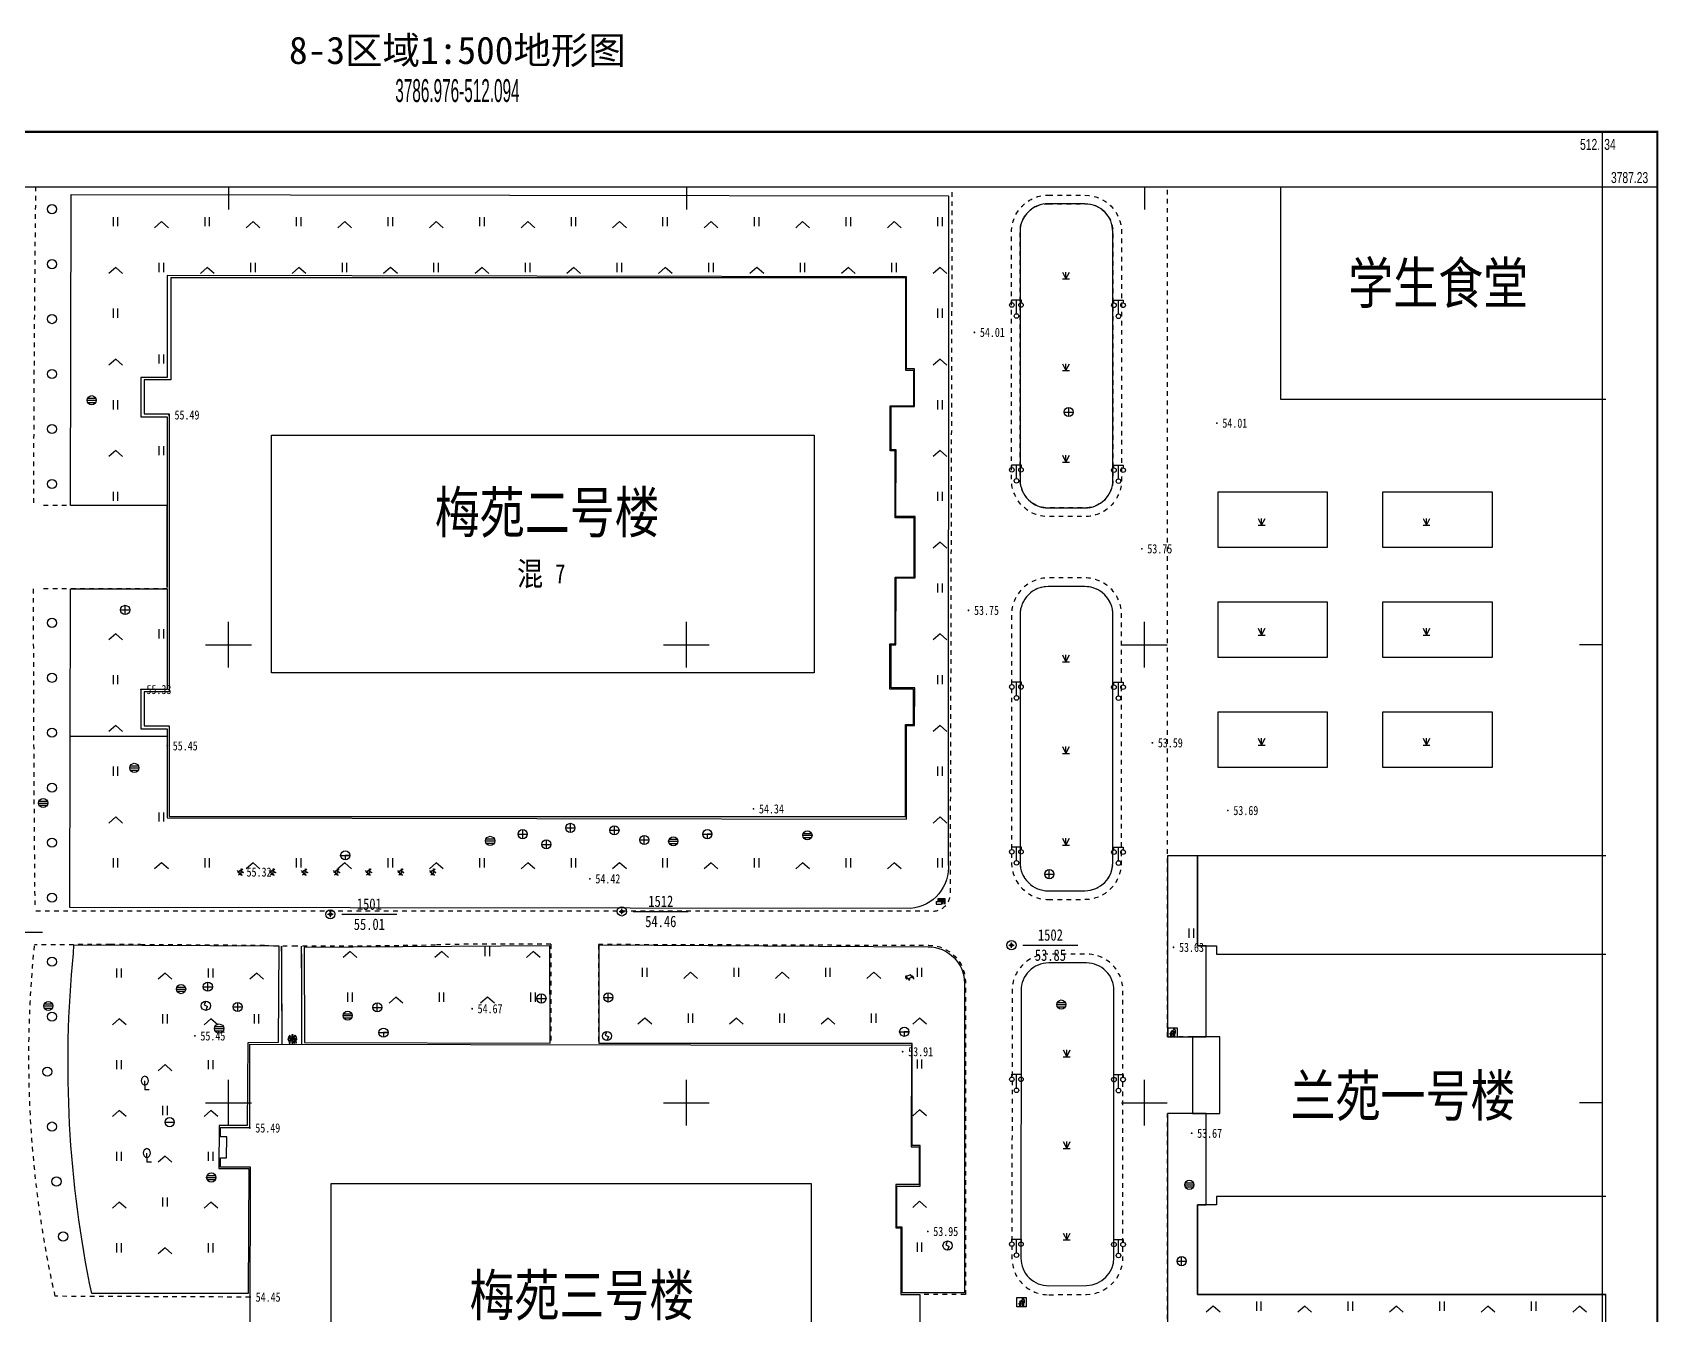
# Model space of a CAD drawing. Extents: x 512072 to 512366, y 3786952 to 3787255.
# Drawn here: x 512172.6 to 512350.1, y 3787102.9 to 3787242.8 of the extents above; entities that cross this region are included whole.
import ezdxf
from ezdxf.enums import TextEntityAlignment as Align

# ---------------------------------------------------------------- set-up
doc = ezdxf.new("R2010")
doc.units = 0
doc.header["$LTSCALE"] = 0.5
doc.header["$PDMODE"] = 34
doc.header["$PDSIZE"] = 0.3
doc.linetypes.add('X3', pattern=[5, 4, -1])
doc.linetypes.add('X6', pattern=[2, 1, -1])
doc.layers.get('0').update_dxf_attribs({"linetype": 'CONTINUOUS'})
for name, color, linetype in [('COMPONENT', 4, 'CONTINUOUS'), ('DLSS', 4, 'CONTINUOUS'), ('GCD', 1, 'CONTINUOUS'), ('JMD', 6, 'CONTINUOUS'), ('KZD', 1, 'CONTINUOUS'), ('TK', 7, 'CONTINUOUS'), ('ZBTZ', 3, 'CONTINUOUS')]:
    doc.layers.add(name, color=color, linetype=linetype)
doc.styles.add('中等线体', font='')
doc.styles.add('宋体', font='')
doc.styles.add('正等线体', font='simhei.ttf')
doc.styles.add('等线体', font='simhei.ttf')
doc.styles.add('长等线体', font='', dxfattribs={"width": 0.8})
doc.styles.get('中等线体').set_extended_font_data('FZZhongDengXian-Z07S')
doc.styles.get('宋体').set_extended_font_data('SimSun')
doc.styles.get('长等线体').set_extended_font_data('FZXiDengXian-Z06S')
doc.linetypes.add('1161', pattern='A,0,[149,AAA.SHX,S=0.15,R=0,X=0,Y=0],-1.6', length=1.6)

# ---------------------------------------------------------------- blocks, each defined once
blk = doc.blocks.new('gcbj0612')
for p, q in [((-0.75, 0.26), (0.16, 0.53)), ((-0.57, -0.34), (0.34, -0.07))]:
    blk.add_line(p, q)
at = {"flags": 128}
for points in [[(-0.73, 0.26), (-0.77, 0.25), (-0.79, 0.23), (-0.81, 0.19), (-0.83, 0.15), (-0.84, 0.1), (-0.84, 0.05), (-0.84, -0.01), (-0.83, -0.07), (-0.81, -0.12), (-0.79, -0.18), (-0.77, -0.23), (-0.74, -0.27), (-0.7, -0.3), (-0.67, -0.33), (-0.63, -0.34), (-0.6, -0.34), (-0.57, -0.34), (-0.54, -0.32), (-0.51, -0.29), (-0.49, -0.25), (-0.48, -0.2), (-0.47, -0.15), (-0.47, -0.1), (-0.48, -0.04), (-0.49, 0.02), (-0.51, 0.07), (-0.54, 0.13), (-0.56, 0.17), (-0.6, 0.21), (-0.63, 0.24), (-0.67, 0.26), (-0.7, 0.27)], [(-0.71, 0.18), (-0.72, 0.17), (-0.75, 0.12), (-0.75, 0.04), (-0.74, -0.06), (-0.7, -0.15), (-0.66, -0.22), (-0.62, -0.25), (-0.6, -0.26), (-0.59, -0.24), (-0.57, -0.2), (-0.56, -0.12), (-0.58, -0.02), (-0.61, 0.08), (-0.66, 0.14), (-0.7, 0.17)]]:
    blk.add_lwpolyline(points, close=True, dxfattribs=at)
blk.add_lwpolyline([(0.3, -0.08), (0.33, -0.07), (0.36, -0.05), (0.38, -0.02), (0.4, 0.02), (0.41, 0.07), (0.42, 0.12), (0.41, 0.18), (0.41, 0.23), (0.39, 0.29), (0.37, 0.35), (0.35, 0.4), (0.32, 0.44), (0.28, 0.48), (0.25, 0.51), (0.21, 0.52), (0.18, 0.53), (0.15, 0.52)], dxfattribs=at)
at = {"extrusion": (0, 0, -1), "flags": 128}
blk.add_lwpolyline([(-0.4, 0.25), (-0.51, 0.28), (-0.61, 0.29), (-0.69, 0.27), (-0.77, 0.2), (-0.81, 0.09), (-0.82, -0.01), (-0.8, -0.06), (-0.76, -0.08), (-0.7, -0.09), (-0.64, -0.09), (-0.59, -0.07), (-0.57, -0.04), (-0.59, -0.01), (-0.63, 0.02), (-0.69, 0.03), (-0.75, 0.03), (-0.79, 0.02), (-0.84, -0.01), (-0.89, -0.1), (-0.91, -0.19), (-0.9, -0.29), (-0.87, -0.38)], dxfattribs=at)
blk.add_lwpolyline([(-0.09, -0.2), (-0.22, -0.54), (0.05, -0.54)], close=True)
blk = doc.blocks.new('gcbj0126')
for p, q in [((-0.88, 0.3), (-0.19, -0.57)), ((-0.34, 0.29), (-0.55, 0)), ((0.02, 0.23), (-0.34, 0.29)), ((0.08, 0.45), (-0.13, -0.29)), ((0.02, 0.23), (0.38, -0.06)), ((-0.13, -0.29), (-0.59, -0.71)), ((-0.19, -0.57), (0.01, -0.57)), ((-0.16, -0.62), (-0.19, -0.57)), ((0.06, -0.62), (-0.16, -0.62)), ((-0.14, -0.31), (0.21, -0.76)), ((0.01, -0.57), (0.06, -0.62))]:
    blk.add_line(p, q)
for centre, radius in [((-0.6, -0.05), 0.0751), ((0.13, 0.58), 0.145), ((0.43, -0.11), 0.0738)]:
    blk.add_circle(centre, radius)
blk = doc.blocks.new('gcbj0301')
for points in [[(-0.41, 0.73), (-0.5, 0.46), (-0.47, 0.45), (-0.38, 0.66), (-0.35, 0.58), (-0.45, 0.32), (-0.36, 0.32), (-0.35, 0.06), (-0.33, 0.06), (-0.32, 0.32), (-0.29, 0.32), (-0.27, 0.06), (-0.24, 0.06), (-0.24, 0.32), (-0.15, 0.32), (-0.25, 0.58), (-0.21, 0.66), (-0.14, 0.45), (-0.09, 0.46), (-0.18, 0.72), (-0.24, 0.74), (-0.36, 0.75), (-0.41, 0.73)], [(-0.33, 0.9), (-0.37, 0.79), (-0.3, 0.77), (-0.22, 0.79), (-0.27, 0.9), (-0.3, 0.91)], [(-0.04, 1), (0.04, 1), (0.04, 0), (-0.04, 0)], [(0.17, 0.72), (0.11, 0.43), (0.16, 0.43), (0.21, 0.65), (0.24, 0.54), (0.18, 0.06), (0.23, 0.06), (0.31, 0.38), (0.38, 0.06), (0.44, 0.07), (0.37, 0.52), (0.4, 0.65), (0.46, 0.42), (0.5, 0.43), (0.44, 0.72), (0.37, 0.76), (0.24, 0.76), (0.18, 0.72)]]:
    blk.add_lwpolyline(points, close=True)
blk.add_circle((0.31, 0.85), 0.0571)
blk = doc.blocks.new('gcbj0305')
for points in [[(-1.01, 1.01), (1.01, 1.01), (1.01, -1.01), (-1.01, -1.01)], [(-0.47, 0.01), (-0.39, -0.06), (-0.31, 0.01), (-0.39, 0.09)], [(0.13, 0.3), (0.13, -0.79), (0.15, -0.85), (0.24, -0.85), (0.28, -0.8), (0.28, -0.15), (0.33, -0.15), (0.33, -0.8), (0.36, -0.85), (0.44, -0.85), (0.49, -0.8), (0.49, 0.3), (0.52, 0.3), (0.52, -0.11), (0.55, -0.14), (0.6, -0.14), (0.64, -0.09), (0.64, 0.43), (0.53, 0.54), (0.14, 0.54), (0.03, 0.45), (-0.06, 0.26), (-0.33, 0.26), (-0.36, 0.24), (-0.36, 0.18), (-0.34, 0.15), (-0.01, 0.14), (0.11, 0.31)], [(-0.4, -0.13), (-0.31, -0.2), (-0.25, -0.13), (-0.33, -0.06)], [(-0.4, -0.25), (-0.3, -0.25), (-0.3, -0.35), (-0.4, -0.35)]]:
    blk.add_lwpolyline(points, close=True)
blk.add_lwpolyline([(-0.6, -0.18), (-0.47, -0.82), (-0.21, -0.82), (-0.09, -0.16)])
blk.add_circle((0.3, 0.72), 0.128)
blk = doc.blocks.new('gcbj0105')
for p, q in [((0, 1), (-0.38, 0.18)), ((-0.38, 0.18), (0.38, -0.18)), ((0, -1), (0.38, -0.18))]:
    blk.add_line(p, q)
blk.add_circle((0, 0), 1)
blk = doc.blocks.new('gcbj0101')
blk.add_line((-1, 0), (1, 0))
blk.add_circle((0, 0), 1)
blk = doc.blocks.new('gcbj0110')
at = {"linetype": 'Continuous'}
for p, q in [((-1, 0), (1, 0)), ((1, 0), (0, 0)), ((0, 0), (0, -1))]:
    blk.add_line(p, q, dxfattribs=at)
blk.add_circle((0, 0), 1, dxfattribs=at)
blk = doc.blocks.new('gcbj0102')
for p, q in [((-1, 0), (1, 0)), ((0, -1), (0, 1))]:
    blk.add_line(p, q)
blk.add_circle((0, 0), 1)
blk = doc.blocks.new('gcbj0103')
for p, q in [((-1, 0), (1, 0)), ((-0.9, 0.43), (0.9, 0.43)), ((-0.88, -0.47), (0.88, -0.47))]:
    blk.add_line(p, q)
blk.add_circle((0, 0), 1)
blk = doc.blocks.new('*U47')
at = {"linetype": 'Continuous'}
for points in [[(0.07, 0.09), (0.4, 0.14), (-0.26, 0.14)], [(0.07, 0.09), (-0.26, 0.14), (-0.26, 0.03)], [(0.07, 0.09), (-0.26, 0.03), (0.4, 0.03)], [(0.07, 0.09), (0.4, 0.03), (0.4, 0.14)]]:
    blk.add_solid(points, dxfattribs=at)
blk = doc.blocks.new('gcbj0307')
for p, q in [((-0.4, 0), (-0.4, -0.25)), ((-0.4, 0), (0.34, 0)), ((0.4, 0.25), (-0.26, 0.25)), ((-0.26, 0.25), (-0.26, 0.03)), ((-0.26, 0.14), (0.4, 0.14)), ((-0.26, 0.03), (0.4, 0.03)), ((0.07, 0), (0.07, -0.25)), ((0.2, 0), (0.2, -0.25)), ((0.34, 0), (0.34, -0.25)), ((0.4, -0.25), (0.4, 0.25)), ((-0.4, -0.25), (0.07, -0.25))]:
    blk.add_line(p, q)
at = {"linetype": 'Continuous'}
blk.add_blockref('*U47', (0, 0), dxfattribs=at)
blk = doc.blocks.new('gcbj0402')
blk.add_circle((0, 0), 1)
blk = doc.blocks.new('gcbj0118')
for p, q in [((-1, 2.9), (-1, 3.5)), ((-1, 3.5), (1, 3.5)), ((0, 0.5), (0, 3.5)), ((1, 3.5), (1, 2.9))]:
    blk.add_line(p, q)
for centre in [(-1, 2.4), (0, 0), (1, 2.4)]:
    blk.add_circle(centre, 0.5)
blk = doc.blocks.new('gc143')
for p, q in [((0, 1), (0, 2)), ((0, 1), (0, 0)), ((1, 0), (0, 0))]:
    blk.add_line(p, q)
for centre, start, end in [((0.225, 2), 102.68038, 257.31962), ((-0.225, 2), 282.68038, 77.31962)]:
    blk.add_arc(centre, 1.025, start, end)
blk = doc.blocks.new('gc121')
for p, q in [((-0.5, -1), (-0.5, 1)), ((0.5, -1), (0.5, 1))]:
    blk.add_line(p, q)
blk = doc.blocks.new('gc211')
for p, q in [((0, 0), (-1.5, -1.32)), ((1.5, -1.32), (0, 0))]:
    blk.add_line(p, q)
blk = doc.blocks.new('gc124')
for p, q in [((-0.75, 1.5), (0, 0)), ((-0.75, 0), (0.75, 0)), ((0, 0), (0, 1.5)), ((0, 0), (0.75, 1.5))]:
    blk.add_line(p, q)
blk = doc.blocks.new('ac50tk')
for p, q in [((500, -12), (500, 512)), ((-12, 500), (512, 500)), ((200, 500), (200, 495)), ((300, 500), (300, 495)), ((400, 500), (400, 495)), ((200, 395), (200, 405)), ((300, 395), (300, 405)), ((400, 395), (400, 405)), ((195, 400), (205, 400)), ((295, 400), (305, 400)), ((395, 400), (405, 400)), ((500, 400), (495, 400)), ((200, 295), (200, 305)), ((300, 295), (300, 305)), ((400, 295), (400, 305)), ((195, 300), (205, 300)), ((295, 300), (305, 300)), ((395, 300), (405, 300)), ((500, 300), (495, 300))]:
    blk.add_line(p, q)
blk.add_lwpolyline([(-12, -12, 0.5, 0.5, 0), (-12, 512, 0.5, 0.5, 0), (512, 512, 0.5, 0.5, 0), (512, -12, 0.5, 0.5, 0)], format="xyseb", close=True)
blk = doc.blocks.new('GC200')
at = {"linetype": 'Continuous', "const_width": 0.2, "flags": 128}
blk.add_lwpolyline([(-0.1, 0, 1), (0.1, 0, 1)], format="xyb", close=True, dxfattribs=at)
blk = doc.blocks.new('gc257')
blk.add_circle((0, 0), 1)
blk.add_point((0, 0))

msp = doc.modelspace()

# ---------------------------------------------------------------- linework, layer by layer
at = {"layer": 'DLSS', "linetype": 'X6'}
for p, q in [((512299.25, 3787133.17, 107.24), (512296.51, 3787133.17)), ((512299.25, 3787124.81, 107.24), (512296.51, 3787124.81))]:
    msp.add_line(p, q, dxfattribs=at)
at = {"layer": 'DLSS', "linetype": 'X6', "elevation": 55.55, "flags": 128}
for points in [[(512172.94, 3787226, 0.002279), (512172.71, 3787191.19)], [(512172.69, 3787182.09, 0.00229), (512172.86, 3787147.12)]]:
    msp.add_lwpolyline(points, format="xyb", dxfattribs=at)
at = {"layer": 'DLSS', "linetype": 'X6', "flags": 128}
for points in [[(512172.98, 3787146.93), (512270.54, 3787146.94, 0.474621), (512272.82, 3787148.91), (512273.03, 3787226)], [(512175.08, 3787104.86, -0.013946), (512173.81, 3787111.43, -0.013946), (512172.91, 3787118.06, -0.026271), (512172.21, 3787130.65, -0.026271), (512172.84, 3787143.23)], [(512234.39, 3787143.3), (512270.47, 3787143.18, -0.413213), (512274.46, 3787139.18), (512274.46, 3787105.05)]]:
    msp.add_lwpolyline(points, format="xyb", dxfattribs=at)
for points in [[(512296.51, 3787133.17), (512296.51, 3787226)], [(512229.2, 3787143.3), (512229.2, 3787132.38)], [(512234.39, 3787143.23), (512234.39, 3787132.38)], [(512296.52, 3787057.36), (512296.51, 3787065.96), (512296.51, 3787124.81)], [(512274.46, 3787105.05), (512269.48, 3787105.05)]]:
    msp.add_lwpolyline(points, dxfattribs=at)
for points, elevation in [([(512283.51, 3787225.09), (512287.51, 3787225.08, -0.413457), (512291.5, 3787221.08), (512291.5, 3787193.99, -0.414214), (512287.5, 3787189.99), (512283.5, 3787189.99, -0.414214), (512279.5, 3787193.99), (512279.5, 3787221.09, -0.41497)], 53.76), ([(512283.5, 3787224.15), (512287.5, 3787224.14, -0.413457), (512290.56, 3787221.08), (512290.56, 3787193.99, -0.414214), (512287.5, 3787190.93), (512283.5, 3787190.93, -0.414214), (512280.43, 3787193.99), (512280.43, 3787221.09, -0.41497)], 53.76), ([(512283.51, 3787148.19), (512287.51, 3787148.2, 0.413457), (512291.5, 3787152.2), (512291.5, 3787179.29, 0.414214), (512287.5, 3787183.29), (512283.5, 3787183.29, 0.414214), (512279.5, 3787179.29), (512279.5, 3787152.19, 0.41497)], 53.76), ([(512283.5, 3787149.13), (512287.5, 3787149.14, 0.413457), (512290.56, 3787152.2), (512290.56, 3787179.29, 0.414214), (512287.5, 3787182.35), (512283.5, 3787182.35, 0.414214), (512280.43, 3787179.29), (512280.43, 3787152.19, 0.41497)], 53.76), ([(512283.58, 3787105.03), (512287.69, 3787105.07, 0.411091), (512291.65, 3787109.07), (512291.66, 3787138.23, 0.414214), (512287.66, 3787142.23), (512283.55, 3787142.23, 0.414214), (512279.55, 3787138.23), (512279.54, 3787109.03, 0.417343)], 53.83)]:
    msp.add_lwpolyline(points, format="xyb", close=True, dxfattribs=dict(at, elevation=elevation))
for points, elevation in [([(512187.32, 3787191.19), (512173.34, 3787191.19)], 55.31), ([(512187.32, 3787182.09), (512173.34, 3787182.09)], 55.31), ([(512196.37, 3787104.77), (512175.08, 3787104.86)], 54.45)]:
    msp.add_lwpolyline(points, dxfattribs=dict(at, elevation=elevation))
at = {"layer": 'DLSS', "linetype": 'X3', "const_width": 0.15, "elevation": 55.33, "flags": 128}
msp.add_lwpolyline([(512187.32, 3787165.98), (512176.69, 3787165.98)], dxfattribs=at)
at = {"layer": 'DLSS', "linetype": 'X6'}
msp.add_lwpolyline([(512172.84, 3787143.23, -0.000918), (512181.1, 3787143.26, -0.002163), (512184.6, 3787143.25, -0.000215), (512197.92, 3787143.15, 0.000901), (512201.09, 3787143.12, 0.006023), (512216.67, 3787143.24, -0.007488), (512229.2, 3787143.3, -0.000692)], format="xyb", dxfattribs=at)
at = {"layer": 'DLSS', "linetype": 'X3', "const_width": 0.15, "flags": 128}
for points in [[(512199.79, 3787143.12), (512199.85, 3787132.38)], [(512201.97, 3787143.12), (512202, 3787132.38)]]:
    msp.add_lwpolyline(points, dxfattribs=at)
at = {"layer": 'JMD', "linetype": 'Continuous', "flags": 128}
for points in [[(512308.85, 3787226), (512308.85, 3787202.82), (512344.39, 3787202.82)], [(512344.39, 3787152.96), (512299.81, 3787152.96), (512299.81, 3787143.14), (512301.87, 3787143.14), (512301.87, 3787142.21), (512344.39, 3787142.21)], [(512196.33, 3787084.46), (512196.39, 3787118.96), (512193.13, 3787118.97), (512193.13, 3787119.99), (512193.8, 3787119.99), (512193.81, 3787122.27), (512193.13, 3787122.28), (512193.13, 3787123.3), (512196.32, 3787123.29), (512196.33, 3787132.38), (512268.56, 3787132.26), (512268.54, 3787121.17), (512269.42, 3787121.17), (512269.41, 3787117.06), (512266.87, 3787117.06), (512266.87, 3787112.34), (512267.41, 3787112.34), (512267.4, 3787105.05), (512269.49, 3787105.05), (512269.48, 3787098.35)], [(512344.39, 3787115.77), (512301.87, 3787115.77), (512301.87, 3787114.84), (512299.81, 3787114.84), (512299.81, 3787105.05), (512344.39, 3787105.05)]]:
    msp.add_lwpolyline(points, dxfattribs=at)
for points in [[(512267.9, 3787157.26), (512267.9, 3787167.29), (512268.79, 3787167.29), (512268.79, 3787171.13), (512266.21, 3787171.13), (512266.21, 3787176.1), (512266.8, 3787176.1), (512266.8, 3787183.38), (512268.88, 3787183.38), (512268.88, 3787189.86), (512266.79, 3787189.86), (512266.79, 3787197.15), (512266.26, 3787197.15), (512266.26, 3787202.09), (512268.82, 3787202.09), (512268.82, 3787205.95), (512267.95, 3787205.95), (512267.95, 3787216.07), (512187.7, 3787216.07), (512187.7, 3787204.92), (512184.8, 3787204.92), (512184.8, 3787201.21), (512187.51, 3787201.21), (512187.51, 3787170.86), (512184.78, 3787170.86), (512184.78, 3787167.13), (512187.51, 3787167.13), (512187.51, 3787157.26), (512267.86, 3787157.26)], [(512198.71, 3787198.88), (512257.96, 3787198.88), (512257.96, 3787172.93), (512198.71, 3787172.93)], [(512205.19, 3787117.13), (512205.19, 3787086.73), (512257.65, 3787086.73), (512257.65, 3787117.13)]]:
    msp.add_lwpolyline(points, close=True, dxfattribs=at)
for points, elevation in [([(512300.75, 3787114.84), (512300.75, 3787124.81), (512302.25, 3787124.81), (512302.25, 3787133.17), (512300.75, 3787133.17), (512300.75, 3787143.14)], 53.62), ([(512300.75, 3787133.17), (512299.25, 3787133.17), (512299.25, 3787124.81), (512300.75, 3787124.81)], 107.24)]:
    msp.add_lwpolyline(points, dxfattribs=dict(at, elevation=elevation))
at = {"layer": 'KZD', "linetype": 'Continuous'}
for p, q in [((512206.38, 3787146.57, 55.01), (512212.38, 3787146.57, 55.01)), ((512238.2, 3787146.88, 54.46), (512244.2, 3787146.88, 54.46)), ((512167.68, 3787144.61, 55.63), (512173.68, 3787144.61, 55.63)), ((512280.74, 3787143.2, 53.85), (512286.74, 3787143.2, 53.85))]:
    msp.add_line(p, q, dxfattribs=at)
at = {"layer": 'ZBTZ', "linetype": 'Continuous', "elevation": 55.33, "flags": 128}
msp.add_lwpolyline([(512187.32, 3787182.26), (512187.32, 3787191.19), (512176.77, 3787191.21), (512176.83, 3787225.16), (512272.62, 3787224.99), (512272.58, 3787152.13, -0.414165), (512268.48, 3787147.19), (512176.69, 3787147.3), (512176.75, 3787182.11), (512187.32, 3787182.09), (512187.3, 3787171.11), (512184.45, 3787171.11), (512184.44, 3787166.83), (512187.32, 3787166.83), (512187.3, 3787157.1), (512268.02, 3787156.95), (512268.04, 3787167.18), (512268.91, 3787167.17), (512268.92, 3787171.28), (512266.35, 3787171.29), (512266.36, 3787175.99), (512266.88, 3787175.99), (512266.89, 3787183.29), (512268.97, 3787183.29), (512268.98, 3787189.98), (512266.88, 3787189.99), (512266.89, 3787197.28), (512266.35, 3787197.29), (512266.36, 3787202), (512268.9, 3787201.99), (512268.9, 3787206.11), (512268.02, 3787206.11), (512268.04, 3787216.18), (512187.32, 3787216.32), (512187.3, 3787205.17), (512184.45, 3787205.17), (512184.44, 3787200.89), (512187.32, 3787200.89)], format="xyb", close=True, dxfattribs=at)
at = {"layer": 'ZBTZ', "linetype": '1161', "flags": 128}
for points in [[(512290.56, 3787221.08, 0.413457), (512287.5, 3787224.14), (512283.5, 3787224.15, 0.41497), (512280.43, 3787221.09), (512280.43, 3787193.99, 0.414214), (512283.5, 3787190.93), (512287.5, 3787190.93, 0.414214), (512290.56, 3787193.99)], [(512290.56, 3787179.29, 0.414214), (512287.5, 3787182.35), (512283.5, 3787182.35, 0.414214), (512280.43, 3787179.29), (512280.43, 3787152.19, 0.41497), (512283.5, 3787149.13), (512287.5, 3787149.14, 0.413457), (512290.56, 3787152.2)], [(512290.68, 3787138.23, 0.414214), (512287.66, 3787141.25), (512283.55, 3787141.25, 0.414214), (512280.53, 3787138.23), (512280.52, 3787109.03, 0.417343), (512283.57, 3787106.01), (512287.68, 3787106.05, 0.411091), (512290.67, 3787109.07)]]:
    msp.add_lwpolyline(points, format="xyb", close=True, dxfattribs=at)
for points in [[(512302, 3787186.64), (512314, 3787186.64), (512314, 3787192.64), (512302, 3787192.64)], [(512320, 3787186.64), (512332, 3787186.64), (512332, 3787192.64), (512320, 3787192.64)], [(512302, 3787174.64), (512314, 3787174.64), (512314, 3787180.64), (512302, 3787180.64)], [(512320, 3787174.64), (512332, 3787174.64), (512332, 3787180.64), (512320, 3787180.64)], [(512302, 3787162.64), (512314, 3787162.64), (512314, 3787168.64), (512302, 3787168.64)], [(512320, 3787162.64), (512332, 3787162.64), (512332, 3787168.64), (512320, 3787168.64)]]:
    msp.add_lwpolyline(points, close=True, dxfattribs=at)
at = {"layer": 'ZBTZ', "linetype": 'Continuous', "flags": 128}
for points in [[(512299.81, 3787152.96), (512296.51, 3787152.96), (512296.51, 3787133.17), (512300.75, 3787133.17), (512300.75, 3787143.14), (512299.81, 3787143.14)], [(512202.28, 3787142.94), (512202.31, 3787132.57), (512229.13, 3787132.51), (512229.08, 3787143.12)]]:
    msp.add_lwpolyline(points, close=True, dxfattribs=at)
for points in [[(512196.16, 3787105.15), (512179.07, 3787105.15, -0.076163), (512177.08, 3787142.28), (512177.13, 3787143.25), (512199.5, 3787143.13), (512199.44, 3787132.57), (512196.13, 3787132.53), (512196.05, 3787123.51), (512193, 3787123.52), (512192.95, 3787118.81), (512196.22, 3787118.82)], [(512234.46, 3787132.46), (512234.46, 3787143.23), (512270.39, 3787143.03, -0.412611), (512274.36, 3787139.03), (512274.36, 3787105.23), (512267.55, 3787105.23), (512267.55, 3787112.42), (512266.97, 3787112.42), (512266.97, 3787116.87), (512269.51, 3787116.87), (512269.51, 3787121.34), (512268.64, 3787121.34), (512268.64, 3787132.46), (512268.62, 3787132.46)]]:
    msp.add_lwpolyline(points, format="xyb", close=True, dxfattribs=at)
at = {"layer": 'ZBTZ', "linetype": 'Continuous', "elevation": 53.62, "flags": 128}
msp.add_lwpolyline([(512300.75, 3787124.81), (512296.51, 3787124.81), (512296.51, 3787093.78), (512344.39, 3787093.78), (512344.39, 3787105.05), (512299.81, 3787105.05), (512299.81, 3787114.84), (512300.75, 3787114.84)], close=True, dxfattribs=at)

# ---------------------------------------------------------------- block references
at = {"layer": 'COMPONENT', "linetype": 'Continuous', "xscale": 0.5, "yscale": 0.5}
for name, p in [('gcbj0402', (512174.73, 3787223.55)), ('gcbj0402', (512174.73, 3787217.55)), ('gcbj0118', (512280.03, 3787211.89, 53.89)), ('gcbj0118', (512291.17, 3787211.86, 53.81)), ('gcbj0402', (512174.73, 3787211.55)), ('gcbj0402', (512174.73, 3787205.55)), ('gcbj0103', (512179.07, 3787202.69)), ('gcbj0102', (512285.74, 3787201.4)), ('gcbj0402', (512174.73, 3787199.55)), ('gcbj0402', (512174.73, 3787193.55)), ('gcbj0118', (512280.03, 3787193.89, 53.89)), ('gcbj0118', (512291.17, 3787193.86, 53.81)), ('gcbj0102', (512182.72, 3787179.8)), ('gcbj0402', (512174.73, 3787178.39)), ('gcbj0402', (512174.73, 3787172.39)), ('gcbj0118', (512280.03, 3787170.19, 53.89)), ('gcbj0118', (512291.17, 3787170.16, 53.81)), ('gcbj0402', (512174.73, 3787166.39)), ('gcbj0103', (512183.72, 3787162.55)), ('gcbj0402', (512174.73, 3787160.39)), ('gcbj0103', (512173.77, 3787158.71, 55.53)), ('gcbj0402', (512174.73, 3787154.39)), ('gcbj0103', (512222.57, 3787154.58, 54.85)), ('gcbj0102', (512226.13, 3787155.32)), ('gcbj0102', (512231.33, 3787156)), ('gcbj0102', (512236.14, 3787155.74, 54.58)), ('gcbj0102', (512239.4, 3787154.68)), ('gcbj0103', (512242.56, 3787154.54)), ('gcbj0110', (512246.28, 3787155.31, 54.47)), ('gcbj0103', (512257.21, 3787155.19, 54.36)), ('gcbj0110', (512206.75, 3787153, 55.14)), ('gcbj0102', (512228.71, 3787154.2)), ('gcbj0118', (512280.03, 3787152.19, 53.89)), ('gcbj0118', (512291.17, 3787152.16, 53.81)), ('gcbj0126', (512195.38, 3787151.18, 55.32)), ('gcbj0126', (512198.88, 3787151.18, 55.32)), ('gcbj0126', (512202.38, 3787151.18, 55.32)), ('gcbj0126', (512205.88, 3787151.18, 55.32)), ('gcbj0126', (512209.38, 3787151.18, 55.32)), ('gcbj0126', (512212.88, 3787151.18, 55.32)), ('gcbj0126', (512216.38, 3787151.18, 55.32)), ('gcbj0102', (512283.62, 3787150.95)), ('gcbj0402', (512174.73, 3787148.39)), ('gcbj0402', (512174.73, 3787141.39)), ('gcbj0103', (512188.83, 3787138.4)), ('gcbj0102', (512191.75, 3787138.66)), ('gcbj0612', (512268.35, 3787139.69, 54.04)), ('gcbj0102', (512228.17, 3787137.37)), ('gcbj0102', (512235.47, 3787137.49)), ('gcbj0103', (512284.93, 3787136.71)), ('gcbj0103', (512174.33, 3787136.56)), ('gcbj0402', (512174.73, 3787135.39)), ('gcbj0105', (512191.53, 3787136.58)), ('gcbj0102', (512195.01, 3787136.45)), ('gcbj0103', (512207.02, 3787135.5)), ('gcbj0102', (512210.25, 3787136.4)), ('gcbj0103', (512192.98, 3787134.09)), ('gcbj0110', (512210.93, 3787133.65)), ('gcbj0105', (512235.32, 3787133.28, 54.26)), ('gcbj0110', (512267.78, 3787133.74, 53.94)), ('gcbj0305', (512297.09, 3787133.67, 53.69)), ('gcbj0402', (512174.23, 3787129.39)), ('gcbj0118', (512280.03, 3787127.35, 53.89)), ('gcbj0118', (512291.17, 3787127.32, 53.81)), ('gcbj0402', (512174.73, 3787123.39)), ('gcbj0101', (512187.58, 3787123.87, 55.53)), ('gcbj0402', (512175.23, 3787117.39)), ('gcbj0103', (512192.12, 3787117.83)), ('gcbj0103', (512298.9, 3787117.03)), ('gcbj0402', (512175.95, 3787111.39)), ('gcbj0105', (512272.51, 3787110.4, 53.95)), ('gcbj0118', (512280.03, 3787109.35, 53.89)), ('gcbj0118', (512291.17, 3787109.32, 53.81)), ('gcbj0102', (512298.06, 3787108.7)), ('gcbj0305', (512280.59, 3787104.21, 53.9))]:
    msp.add_blockref(name, p, dxfattribs=at)
at = {"layer": 'COMPONENT', "linetype": 'Continuous', "xscale": 1.200000000011642, "yscale": 1.200000000186265, "zscale": 2.4}
msp.add_blockref('gcbj0307', (512271.75, 3787147.97), dxfattribs=at)
at = {"layer": 'COMPONENT', "linetype": 'Continuous', "zscale": 2}
msp.add_blockref('gcbj0301', (512200.98, 3787132.45), dxfattribs=at)
at = {"layer": 'GCD', "linetype": 'Continuous'}
ref = msp.add_blockref('GC200', (512275.44, 3787210.1, 54.01), dxfattribs=dict(at, xscale=0.5, yscale=0.5, zscale=0.5))
ref.add_attrib('height', '54.01', dxfattribs={"linetype": 'Continuous', "height": 1, "style": '正等线体', "width": 0.8}).set_placement((512276.04, 3787210.1, 54.01), align=Align.MIDDLE_LEFT)
ref = msp.add_blockref('GC200', (512187.51, 3787201.09, 55.49), dxfattribs=dict(at, xscale=0.5, yscale=0.5, zscale=0.5))
ref.add_attrib('height', '55.49', dxfattribs={"linetype": 'Continuous', "height": 1, "style": '正等线体', "width": 0.8}).set_placement((512188.11, 3787201.09, 55.49), align=Align.MIDDLE_LEFT)
ref = msp.add_blockref('GC200', (512301.91, 3787200.19, 54.01), dxfattribs=dict(at, xscale=0.5, yscale=0.5, zscale=0.5))
ref.add_attrib('height', '54.01', dxfattribs={"linetype": 'Continuous', "height": 1, "style": '正等线体', "width": 0.8}).set_placement((512302.51, 3787200.19, 54.01), align=Align.MIDDLE_LEFT)
ref = msp.add_blockref('GC200', (512293.72, 3787186.47, 53.75), dxfattribs=dict(at, xscale=0.5, yscale=0.5, zscale=0.5))
ref.add_attrib('height', '53.75', dxfattribs={"linetype": 'Continuous', "height": 1, "style": '正等线体', "width": 0.8}).set_placement((512294.32, 3787186.47, 53.75), align=Align.MIDDLE_LEFT)
ref = msp.add_blockref('GC200', (512274.8, 3787179.75, 53.75), dxfattribs=dict(at, xscale=0.5, yscale=0.5, zscale=0.5))
ref.add_attrib('height', '53.75', dxfattribs={"linetype": 'Continuous', "height": 1, "style": '正等线体', "width": 0.8}).set_placement((512275.4, 3787179.75, 53.75), align=Align.MIDDLE_LEFT)
ref = msp.add_blockref('GC200', (512184.45, 3787171.11, 55.33), dxfattribs=dict(at, xscale=0.5, yscale=0.5, zscale=0.5))
ref.add_attrib('height', '55.33', dxfattribs={"linetype": 'Continuous', "height": 1, "style": '正等线体', "width": 0.8}).set_placement((512185.05, 3787171.11, 55.33), align=Align.MIDDLE_LEFT)
ref = msp.add_blockref('GC200', (512294.87, 3787165.29, 53.59), dxfattribs=dict(at, xscale=0.5, yscale=0.5, zscale=0.5))
ref.add_attrib('height', '53.59', dxfattribs={"linetype": 'Continuous', "height": 1, "style": '正等线体', "width": 0.8}).set_placement((512295.47, 3787165.29, 53.59), align=Align.MIDDLE_LEFT)
ref = msp.add_blockref('GC200', (512187.32, 3787164.96, 55.45), dxfattribs=dict(at, xscale=0.5, yscale=0.5, zscale=0.5))
ref.add_attrib('height', '55.45', dxfattribs={"linetype": 'Continuous', "height": 1, "style": '正等线体', "width": 0.8}).set_placement((512187.92, 3787164.96, 55.45), align=Align.MIDDLE_LEFT)
ref = msp.add_blockref('GC200', (512251.32, 3787158.08, 54.34), dxfattribs=dict(at, xscale=0.5, yscale=0.5, zscale=0.5))
ref.add_attrib('height', '54.34', dxfattribs={"linetype": 'Continuous', "height": 1, "style": '正等线体', "width": 0.8}).set_placement((512251.92, 3787158.08, 54.34), align=Align.MIDDLE_LEFT)
ref = msp.add_blockref('GC200', (512303.11, 3787157.9, 53.69), dxfattribs=dict(at, xscale=0.5, yscale=0.5, zscale=0.5))
ref.add_attrib('height', '53.69', dxfattribs={"linetype": 'Continuous', "height": 1, "style": '正等线体', "width": 0.8}).set_placement((512303.71, 3787157.9, 53.69), align=Align.MIDDLE_LEFT)
ref = msp.add_blockref('GC200', (512195.38, 3787151.18, 55.32), dxfattribs=dict(at, xscale=0.5, yscale=0.5, zscale=0.5))
ref.add_attrib('height', '55.32', dxfattribs={"linetype": 'Continuous', "height": 1, "style": '正等线体', "width": 0.8}).set_placement((512195.98, 3787151.18, 55.32), align=Align.MIDDLE_LEFT)
ref = msp.add_blockref('GC200', (512233.46, 3787150.44, 54.42), dxfattribs=dict(at, xscale=0.5, yscale=0.5, zscale=0.5))
ref.add_attrib('height', '54.42', dxfattribs={"linetype": 'Continuous', "height": 1, "style": '正等线体', "width": 0.8}).set_placement((512234.06, 3787150.44, 54.42), align=Align.MIDDLE_LEFT)
ref = msp.add_blockref('GC200', (512297.18, 3787142.96, 53.63), dxfattribs=dict(at, xscale=0.5, yscale=0.5, zscale=0.5))
ref.add_attrib('height', '53.63', dxfattribs={"linetype": 'Continuous', "height": 1, "style": '正等线体', "width": 0.8}).set_placement((512297.78, 3787142.96, 53.63), align=Align.MIDDLE_LEFT)
ref = msp.add_blockref('GC200', (512220.6, 3787136.26, 54.67), dxfattribs=dict(at, xscale=0.5, yscale=0.5, zscale=0.5))
ref.add_attrib('height', '54.67', dxfattribs={"linetype": 'Continuous', "height": 1, "style": '正等线体', "width": 0.8}).set_placement((512221.2, 3787136.26, 54.67), align=Align.MIDDLE_LEFT)
ref = msp.add_blockref('GC200', (512190.34, 3787133.29, 55.45), dxfattribs=dict(at, xscale=0.5, yscale=0.5, zscale=0.5))
ref.add_attrib('height', '55.45', dxfattribs={"linetype": 'Continuous', "height": 1, "style": '正等线体', "width": 0.8}).set_placement((512190.94, 3787133.29, 55.45), align=Align.MIDDLE_LEFT)
ref = msp.add_blockref('GC200', (512267.61, 3787131.57, 53.91), dxfattribs=dict(at, xscale=0.5, yscale=0.5, zscale=0.5))
ref.add_attrib('height', '53.91', dxfattribs={"linetype": 'Continuous', "height": 1, "style": '正等线体', "width": 0.8}).set_placement((512268.21, 3787131.57, 53.91), align=Align.MIDDLE_LEFT)
ref = msp.add_blockref('GC200', (512196.33, 3787123.24, 55.49), dxfattribs=dict(at, xscale=0.5, yscale=0.5, zscale=0.5))
ref.add_attrib('height', '55.49', dxfattribs={"linetype": 'Continuous', "height": 1, "style": '正等线体', "width": 0.8}).set_placement((512196.93, 3787123.24, 55.49), align=Align.MIDDLE_LEFT)
ref = msp.add_blockref('GC200', (512299.16, 3787122.66, 53.67), dxfattribs=dict(at, xscale=0.5, yscale=0.5, zscale=0.5))
ref.add_attrib('height', '53.67', dxfattribs={"linetype": 'Continuous', "height": 1, "style": '正等线体', "width": 0.8}).set_placement((512299.76, 3787122.66, 53.67), align=Align.MIDDLE_LEFT)
ref = msp.add_blockref('GC200', (512270.35, 3787111.94, 53.95), dxfattribs=dict(at, xscale=0.5, yscale=0.5, zscale=0.5))
ref.add_attrib('height', '53.95', dxfattribs={"linetype": 'Continuous', "height": 1, "style": '正等线体', "width": 0.8}).set_placement((512270.95, 3787111.94, 53.95), align=Align.MIDDLE_LEFT)
ref = msp.add_blockref('GC200', (512196.37, 3787104.77, 54.45), dxfattribs=dict(at, xscale=0.5, yscale=0.5, zscale=0.5))
ref.add_attrib('height', '54.45', dxfattribs={"linetype": 'Continuous', "height": 1, "style": '正等线体', "width": 0.8}).set_placement((512196.97, 3787104.77, 54.45), align=Align.MIDDLE_LEFT)
at = {"layer": 'KZD', "linetype": 'Continuous', "xscale": 0.5, "yscale": 0.5}
for p in [(512205.13, 3787146.57, 55.01), (512236.95, 3787146.88, 54.46), (512279.49, 3787143.2, 53.85)]:
    msp.add_blockref('gc257', p, dxfattribs=at)
at = {"layer": 'TK', "linetype": 'Continuous', "xscale": 0.5, "yscale": 0.5}
msp.add_blockref('ac50tk', (512094, 3786976), dxfattribs=at)
at = {"layer": 'ZBTZ', "linetype": 'Continuous', "xscale": 0.5, "yscale": 0.5}
for name, p in [('gc121', (512181.69, 3787222.19)), ('gc121', (512191.69, 3787222.19)), ('gc121', (512201.69, 3787222.19)), ('gc121', (512211.69, 3787222.19)), ('gc121', (512221.69, 3787222.19)), ('gc121', (512231.69, 3787222.19)), ('gc121', (512241.69, 3787222.19)), ('gc121', (512251.69, 3787222.19)), ('gc121', (512261.69, 3787222.19)), ('gc121', (512271.69, 3787222.19)), ('gc211', (512186.69, 3787222.19)), ('gc211', (512196.69, 3787222.19)), ('gc211', (512206.69, 3787222.19)), ('gc211', (512216.69, 3787222.19)), ('gc211', (512226.69, 3787222.19)), ('gc211', (512236.69, 3787222.19)), ('gc211', (512246.69, 3787222.19)), ('gc211', (512256.69, 3787222.19)), ('gc211', (512266.69, 3787222.19)), ('gc211', (512181.69, 3787217.19)), ('gc121', (512186.69, 3787217.19)), ('gc211', (512191.69, 3787217.19)), ('gc121', (512196.69, 3787217.19)), ('gc211', (512201.69, 3787217.19)), ('gc121', (512206.69, 3787217.19)), ('gc211', (512211.69, 3787217.19)), ('gc121', (512216.69, 3787217.19)), ('gc211', (512221.69, 3787217.19)), ('gc121', (512226.69, 3787217.19)), ('gc211', (512231.69, 3787217.19)), ('gc121', (512236.69, 3787217.19)), ('gc211', (512241.69, 3787217.19)), ('gc121', (512246.69, 3787217.19)), ('gc211', (512251.69, 3787217.19)), ('gc121', (512256.69, 3787217.19)), ('gc211', (512261.69, 3787217.19)), ('gc121', (512266.69, 3787217.19)), ('gc211', (512271.69, 3787217.19)), ('gc124', (512285.43, 3787215.93)), ('gc121', (512181.69, 3787212.19)), ('gc121', (512271.69, 3787212.19)), ('gc211', (512181.69, 3787207.19)), ('gc121', (512186.69, 3787207.19)), ('gc211', (512271.69, 3787207.19)), ('gc124', (512285.43, 3787205.93)), ('gc121', (512181.69, 3787202.19)), ('gc121', (512271.69, 3787202.19)), ('gc121', (512186.69, 3787197.19)), ('gc211', (512181.69, 3787197.19)), ('gc211', (512271.69, 3787197.19)), ('gc124', (512285.43, 3787195.93)), ('gc121', (512181.69, 3787192.19)), ('gc121', (512271.69, 3787192.19)), ('gc124', (512306.8, 3787189.04)), ('gc124', (512324.8, 3787189.04)), ('gc211', (512271.69, 3787187.19)), ('gc121', (512271.69, 3787182.19)), ('gc211', (512181.69, 3787177.19)), ('gc121', (512186.69, 3787177.19)), ('gc211', (512271.69, 3787177.19)), ('gc124', (512306.8, 3787177.04)), ('gc124', (512324.8, 3787177.04)), ('gc124', (512285.43, 3787174.13)), ('gc121', (512181.69, 3787172.19)), ('gc121', (512271.69, 3787172.19)), ('gc211', (512181.69, 3787167.19)), ('gc211', (512271.69, 3787167.19)), ('gc124', (512306.8, 3787165.04)), ('gc124', (512324.8, 3787165.04)), ('gc124', (512285.43, 3787164.13)), ('gc121', (512181.69, 3787162.19)), ('gc121', (512271.69, 3787162.19)), ('gc211', (512181.69, 3787157.19)), ('gc121', (512186.69, 3787157.19)), ('gc211', (512271.69, 3787157.19)), ('gc124', (512285.43, 3787154.13)), ('gc121', (512181.69, 3787152.19)), ('gc211', (512186.69, 3787152.19)), ('gc121', (512191.69, 3787152.19)), ('gc211', (512196.69, 3787152.19)), ('gc121', (512201.69, 3787152.19)), ('gc211', (512206.69, 3787152.19)), ('gc121', (512211.69, 3787152.19)), ('gc211', (512216.69, 3787152.19)), ('gc121', (512221.69, 3787152.19)), ('gc211', (512226.69, 3787152.19)), ('gc121', (512231.69, 3787152.19)), ('gc211', (512236.69, 3787152.19)), ('gc121', (512241.69, 3787152.19)), ('gc211', (512246.69, 3787152.19)), ('gc121', (512251.69, 3787152.19)), ('gc211', (512256.69, 3787152.19)), ('gc121', (512261.69, 3787152.19)), ('gc211', (512266.69, 3787152.19)), ('gc121', (512271.69, 3787152.19)), ('gc121', (512299.14, 3787144.5)), ('gc211', (512207.28, 3787142.51)), ('gc211', (512217.28, 3787142.51)), ('gc121', (512222.28, 3787142.51)), ('gc211', (512227.28, 3787142.51)), ('gc121', (512182.08, 3787140.15)), ('gc121', (512192.08, 3787140.15)), ('gc121', (512239.46, 3787140.23)), ('gc121', (512249.46, 3787140.23)), ('gc121', (512259.46, 3787140.23)), ('gc121', (512269.46, 3787140.23)), ('gc211', (512187.08, 3787140.15)), ('gc211', (512197.08, 3787140.15)), ('gc211', (512244.46, 3787140.23)), ('gc211', (512254.46, 3787140.23)), ('gc211', (512264.46, 3787140.23)), ('gc121', (512207.28, 3787137.51)), ('gc211', (512212.28, 3787137.51)), ('gc121', (512217.28, 3787137.51)), ('gc211', (512222.28, 3787137.51)), ('gc121', (512227.28, 3787137.51)), ('gc121', (512187.08, 3787135.15)), ('gc121', (512197.08, 3787135.15)), ('gc121', (512244.46, 3787135.23)), ('gc121', (512254.46, 3787135.23)), ('gc121', (512264.46, 3787135.23)), ('gc211', (512182.08, 3787135.15)), ('gc211', (512192.08, 3787135.15)), ('gc211', (512239.46, 3787135.23)), ('gc211', (512249.46, 3787135.23)), ('gc211', (512259.46, 3787135.23)), ('gc211', (512269.46, 3787135.23)), ('gc124', (512285.52, 3787131.01)), ('gc121', (512182.08, 3787130.15)), ('gc211', (512187.08, 3787130.15)), ('gc121', (512192.08, 3787130.15)), ('gc121', (512269.46, 3787130.23)), ('gc143', (512184.86, 3787127.4)), ('gc211', (512182.08, 3787125.15)), ('gc121', (512187.08, 3787125.15)), ('gc211', (512192.08, 3787125.15)), ('gc211', (512269.46, 3787125.23)), ('gc124', (512285.52, 3787121.01)), ('gc121', (512182.08, 3787120.15)), ('gc143', (512185.09, 3787119.5)), ('gc211', (512187.08, 3787120.15)), ('gc121', (512192.08, 3787120.15)), ('gc211', (512182.08, 3787115.15)), ('gc121', (512187.08, 3787115.15)), ('gc211', (512192.08, 3787115.15)), ('gc211', (512269.46, 3787115.23)), ('gc121', (512182.08, 3787110.15)), ('gc121', (512192.08, 3787110.15)), ('gc121', (512269.46, 3787110.23)), ('gc124', (512285.52, 3787111.01)), ('gc211', (512187.08, 3787110.15)), ('gc211', (512301.51, 3787103.78)), ('gc121', (512306.51, 3787103.78)), ('gc211', (512311.51, 3787103.78)), ('gc121', (512316.51, 3787103.78)), ('gc211', (512321.51, 3787103.78)), ('gc121', (512326.51, 3787103.78)), ('gc211', (512331.51, 3787103.78)), ('gc121', (512336.51, 3787103.78)), ('gc211', (512341.51, 3787103.78))]:
    msp.add_blockref(name, p, dxfattribs=at)

# ---------------------------------------------------------------- texts
at = {"layer": 'JMD', "linetype": 'Continuous', "style": '等线体', "width": 0.8}
for s, p in [('学生食堂', (512326.07, 3787215.6)), ('梅苑二号楼', (512228.8, 3787190.52)), ('兰苑一号楼', (512322.23, 3787126.83)), ('梅苑三号楼', (512232.59, 3787105.05))]:
    msp.add_text(s, height=4.5, dxfattribs=at).set_placement(p, align=Align.MIDDLE)
at = {"layer": 'JMD', "linetype": 'Continuous', "style": '宋体', "width": 0.8}
msp.add_text('混', height=2.6, dxfattribs=at).set_placement((512228.35, 3787183.75), align=Align.MIDDLE_RIGHT)
at = {"layer": 'JMD', "linetype": 'Continuous', "style": '正等线体', "width": 0.8}
msp.add_text('7', height=2.08, dxfattribs=at).set_placement((512229.66, 3787183.75), align=Align.MIDDLE_LEFT)
at = {"layer": 'KZD', "linetype": 'Continuous', "style": '正等线体', "width": 0.8}
for s, p in [('1501', (512209.38, 3787147.67, 55.01)), ('1512', (512241.2, 3787147.98, 54.46)), ('55.01', (512209.38, 3787145.47, 55.01)), ('54.46', (512241.2, 3787145.78, 54.46)), ('1502', (512283.74, 3787144.3, 53.85)), ('53.85', (512283.74, 3787142.1, 53.85))]:
    msp.add_text(s, height=1.25, dxfattribs=at).set_placement(p, align=Align.MIDDLE)
at = {"layer": 'TK', "linetype": 'Continuous', "style": '宋体'}
msp.add_text('8-3区域1:500地形图', height=3, dxfattribs=at).set_placement((512219, 3787238.5), align=Align.BOTTOM_CENTER)
at = {"layer": 'TK', "linetype": 'Continuous', "style": '长等线体', "width": 0.5}
msp.add_text('3786.976-512.094', height=2.5, dxfattribs=at).set_placement((512219, 3787234.5), align=Align.BOTTOM_CENTER)
at = {"layer": 'TK', "linetype": 'Continuous', "style": '中等线体', "width": 0.7}
for s, p in [('512.', (512343.75, 3787230.62)), ('3787.23', (512349, 3787227))]:
    msp.add_text(s, height=1.2, dxfattribs=at).set_placement(p, align=Align.MIDDLE_RIGHT)
msp.add_text('34', height=1.2, dxfattribs=at).set_placement((512344.2, 3787230.62), align=Align.MIDDLE_LEFT)

doc.saveas('drawing.dxf')
